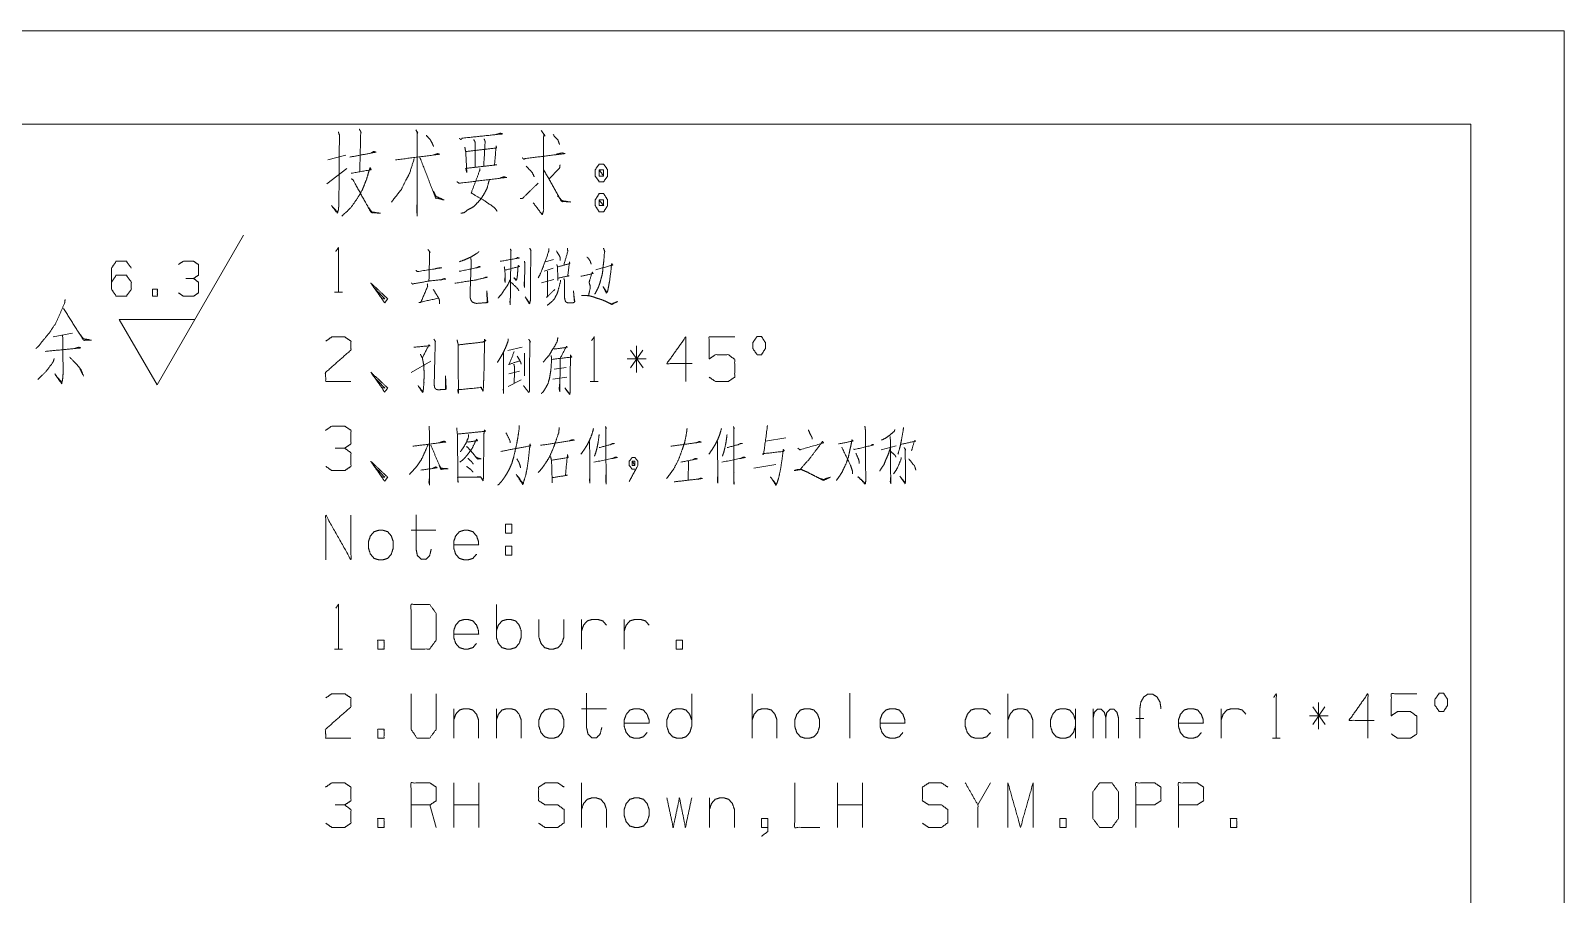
# Model space of a CAD drawing. Header units: millimetres. Extents: x 0 to 210, y 0 to 297.
# Drawn here: x 128.1 to 210, y 250.9 to 297 of the extents above; entities that cross this region are included whole.
import ezdxf

# ---------------------------------------------------------------- set-up
doc = ezdxf.new("R2010")
doc.units = ezdxf.units.MM
doc.layers.add('1', color=7, linetype='Continuous', true_color=0xffffff)

msp = doc.modelspace()

# ---------------------------------------------------------------- linework, layer by layer
at = {"layer": '1', "color": 132, "linetype": 'Continuous', "lineweight": 18}
for p, q in [((210, 297), (0, 297)), ((210, 0), (210, 297)), ((205, 292), (25, 292)), ((205, 5), (205, 292))]:
    msp.add_line(p, q, dxfattribs=at)
at = {"layer": '1', "color": 95, "linetype": 'Continuous', "lineweight": 18}
for p, q in [((143.982, 290.1), (144.936, 290.362)), ((143.929, 288.825), (144.989, 289.65)), ((155.532, 284.162), (156.009, 284.312)), ((155.603, 284.662), (156.027, 284.787)), ((156.045, 283.712), (155.391, 283.537)), ((144.327, 283.037), (144.751, 283.037)), ((130.344, 280.85), (129.31, 280.662)), ((153.592, 279.925), (154.352, 280.1)), ((160.456, 278.75), (160.456, 280.175)), ((148.42, 278.75), (149.48, 279.35)), ((154.475, 279.775), (154.475, 278.575)), ((160.969, 279.475), (159.961, 279.475)), ((160.138, 279.95), (160.81, 279)), ((160.792, 279.95), (160.138, 279)), ((153.645, 278.675), (154.21, 278.825)), ((155.992, 278.4), (156.734, 278.5)), ((156.699, 279.025), (156.062, 278.925)), ((153.609, 278), (154.299, 278.35)), ((157.985, 278.275), (158.41, 278.275)), ((168.435, 275.262), (167.339, 275.087)), ((173.514, 274.612), (174.327, 274.837)), ((163.228, 274.012), (163.21, 272.987)), ((166.72, 273.637), (167.904, 273.837)), ((148.42, 270.325), (149.746, 270.325)), ((153.468, 269.475), (153.804, 269.475)), ((153.468, 269.475), (153.468, 269)), ((152.973, 264.612), (152.973, 266.362)), ((157.526, 263.987), (157.526, 265.562)), ((159.802, 263.987), (159.802, 265.562)), ((144.327, 263.987), (144.751, 263.987)), ((166.632, 259.225), (166.632, 261.6)), ((171.856, 261.625), (171.856, 259.225)), ((180.291, 259.225), (180.291, 261.6)), ((150.696, 260.8), (150.696, 259.225)), ((152.973, 260.8), (152.973, 259.225)), ((157.526, 260.8), (158.851, 260.8)), ((183.893, 259.225), (183.893, 260.8)), ((184.844, 259.225), (184.844, 260.8)), ((191.673, 259.225), (191.673, 260.8)), ((197.392, 260.425), (196.385, 260.425)), ((196.562, 260.9), (197.233, 259.95)), ((197.216, 260.9), (196.562, 259.95)), ((196.88, 259.7), (196.88, 261.125)), ((187.544, 260.275), (187.12, 260.275)), ((194.409, 259.225), (194.833, 259.225)), ((150.696, 254.462), (150.696, 256.837)), ((152.04, 254.462), (152.04, 256.837)), ((157.526, 254.462), (157.526, 256.837)), ((171.185, 254.462), (171.185, 256.837)), ((172.528, 254.462), (172.528, 256.837)), ((179.357, 256.837), (178.686, 255.662)), ((149.763, 254.462), (149.427, 255.662)), ((152.04, 255.662), (150.696, 255.662)), ((164.355, 256.037), (164.355, 254.462)), ((172.528, 255.662), (171.185, 255.662))]:
    msp.add_line(p, q, dxfattribs=at)
at = {"layer": '1', "color": 43, "linetype": 'Continuous', "lineweight": 18}
for p, q in [((134.855, 278.088), (139.471, 286.088)), ((132.836, 281.588), (136.875, 281.588)), ((134.855, 278.088), (132.836, 281.588))]:
    msp.add_line(p, q, dxfattribs=at)
at = {"layer": '1', "color": 95, "linetype": 'Continuous', "lineweight": 18}
for points, knots in [([(144.539, 291.6), (144.592, 291.412), (144.565, 287.7), (144.539, 287.437), (144.486, 287.25), (144.167, 287.662), (144.486, 287.325)], [0, 0, 0.036412, 0.730243, 0.779549, 0.815965, 0.913321, 1, 1]), ([(145.652, 291.75), (145.758, 291.562), (145.732, 291.6), (145.679, 289.5)], [0, 0, 0.091201, 0.110643, 1, 1]), ([(148.669, 291.712), (148.775, 291.525), (148.749, 291.6), (148.749, 287.137), (148.722, 287.4), (148.749, 288)], [0, 0, 0.038317, 0.052466, 0.846239, 0.893169, 1, 1]), ([(155.366, 291.675), (155.578, 291.375), (155.499, 291.412), (155.499, 287.925), (155.499, 287.4), (155.419, 287.175), (154.942, 287.812)], [0, 0, 0.066768, 0.08275, 0.716512, 0.811919, 0.855287, 1, 1]), ([(149.226, 291.412), (149.438, 291.187), (149.544, 291), (149.624, 290.812)], [0, 0, 0.424564, 0.720341, 1, 1]), ([(150.997, 291.262), (151.076, 291.187), (151.156, 291.262), (153.303, 291.487), (153.197, 291.525), (152.932, 291.45)], [0, 0, 0.039521, 0.079044, 0.859715, 0.900383, 1, 1]), ([(151.289, 290.775), (151.342, 290.512), (151.395, 289.425), (151.342, 289.65), (152.985, 289.837), (152.879, 289.837), (152.959, 290.85), (152.985, 290.737), (151.368, 290.55)], [0, 0, 0.04385, 0.22212, 0.259969, 0.530852, 0.548216, 0.714506, 0.733429, 1, 1]), ([(151.766, 291.187), (151.845, 291.037), (151.845, 289.687)], [0, 0, 0.111717, 1, 1]), ([(152.323, 291.225), (152.376, 291.075), (152.296, 289.762)], [0, 0, 0.107938, 1, 1]), ([(156.002, 291.45), (156.267, 291.15), (156.347, 290.925)], [0, 0, 0.626543, 1, 1]), ([(145.148, 290.25), (146.554, 290.512), (146.421, 290.55), (146.288, 290.475)], [0, 0, 0.831305, 0.911423, 1, 1]), ([(148.59, 290.175), (148.351, 289.425), (148.325, 289.35), (148.139, 289.012), (147.9, 288.525), (147.37, 287.85)], [0, 0, 0.296678, 0.326661, 0.471843, 0.676441, 1, 1]), ([(147.582, 290.1), (149.942, 290.4), (149.836, 290.437), (149.624, 290.362)], [0, 0, 0.875757, 0.917171, 1, 1]), ([(148.881, 290.25), (149.73, 288.075), (150.18, 287.962), (149.756, 288.15), (149.597, 288.45)], [0, 0, 0.648053, 0.777001, 0.905743, 1, 1]), ([(154.359, 290.212), (154.438, 290.137), (154.518, 290.175), (156.639, 290.437), (156.48, 290.475), (156.161, 290.4)], [0, 0, 0.0387, 0.069828, 0.826423, 0.884283, 1, 1]), ([(145.228, 289.387), (146.288, 289.575), (146.235, 289.687), (146.156, 289.462), (146.05, 289.087), (145.917, 288.75), (145.811, 288.487), (145.546, 288.037), (145.201, 287.55), (145.016, 287.362), (144.883, 287.25), (144.724, 287.1)], [0, 0, 0.253338, 0.282597, 0.338734, 0.430409, 0.515708, 0.582305, 0.705167, 0.84561, 0.90767, 0.94857, 1, 1]), ([(145.228, 289.087), (145.308, 289.05), (146.288, 287.287), (146.792, 287.25), (146.315, 287.325), (146.156, 287.55)], [0, 0, 0.026103, 0.624863, 0.774806, 0.918205, 1, 1]), ([(150.864, 288.937), (150.97, 288.862), (151.05, 288.862), (153.516, 289.162), (153.383, 289.2), (153.171, 289.125)], [0, 0, 0.042502, 0.068529, 0.881303, 0.926385, 1, 1]), ([(152.084, 289.65), (152.084, 289.537), (151.633, 288.337), (151.819, 288.225), (152.323, 287.925), (152.72, 287.662), (152.906, 287.512), (153.012, 287.362)], [0, 0, 0.036328, 0.450297, 0.520382, 0.709725, 0.863612, 0.940673, 1, 1]), ([(154.571, 289.762), (154.889, 289.425), (154.995, 289.2)], [0, 0, 0.650923, 1, 1]), ([(155.499, 289.575), (156.453, 287.887), (156.93, 287.85), (156.48, 287.925), (156.241, 288.187)], [0, 0, 0.600398, 0.748643, 0.890142, 1, 1]), ([(156.374, 289.837), (156.347, 289.65), (155.79, 289.087)], [0, 0, 0.193073, 1, 1]), ([(158.701, 289.875), (158.463, 289.875), (158.251, 289.575), (158.251, 289.237), (158.463, 288.937), (158.701, 288.937), (158.913, 289.237), (158.913, 289.575), (158.701, 289.875)], [0, 0, 0.091008, 0.231144, 0.359865, 0.5, 0.591008, 0.731144, 0.859865, 1, 1]), ([(158.463, 289.237), (158.701, 289.237), (158.463, 289.575), (158.463, 289.237)], [0, 0, 0.241162, 0.658903, 1, 1]), ([(158.701, 289.237), (158.701, 289.575), (158.463, 289.575)], [0, 0, 0.585817, 1, 1]), ([(152.588, 289.012), (152.482, 288.6), (152.349, 288.337), (152.19, 288.075), (152.004, 287.85), (151.739, 287.587), (151.448, 287.437), (151.262, 287.287), (151.076, 287.25)], [0, 0, 0.174013, 0.294166, 0.419567, 0.53873, 0.691162, 0.82515, 0.922641, 1, 1]), ([(154.253, 288.037), (154.359, 288.037), (155.207, 288.862)], [0, 0, 0.082245, 1, 1]), ([(158.913, 287.962), (158.701, 288.3), (158.463, 288.3), (158.251, 287.962), (158.251, 287.662), (158.463, 287.325), (158.701, 287.325), (158.913, 287.662), (158.913, 287.962)], [0, 0, 0.149197, 0.238509, 0.387706, 0.5, 0.649197, 0.738509, 0.887706, 1, 1]), ([(158.463, 287.962), (158.463, 287.662), (158.701, 287.662)], [0, 0, 0.556999, 1, 1]), ([(158.701, 287.962), (158.463, 287.962), (158.701, 287.662), (158.701, 287.962)], [0, 0, 0.25881, 0.674591, 1, 1]), ([(144.397, 285.212), (144.539, 285.412), (144.539, 283.037)], [0, 0, 0.093491, 1, 1]), ([(149.321, 285.312), (149.445, 285.162), (149.41, 285.187), (149.374, 283.612)], [0, 0, 0.107243, 0.131125, 1, 1]), ([(152.04, 285.212), (152.004, 285.162), (151.898, 285.087), (151.616, 284.912), (151.333, 284.787), (150.997, 284.662)], [0, 0, 0.051405, 0.160442, 0.439627, 0.699182, 1, 1]), ([(153.715, 285.337), (153.768, 285.262), (153.751, 285.287), (153.715, 282.387), (153.698, 282.512), (153.715, 282.712)], [0, 0, 0.027425, 0.036569, 0.902378, 0.940064, 1, 1]), ([(154.758, 285.387), (154.829, 285.237), (154.811, 285.262), (154.793, 282.612), (154.758, 282.462), (154.74, 282.412), (154.511, 282.787), (154.74, 282.462)], [0, 0, 0.042609, 0.050475, 0.731468, 0.771071, 0.784701, 0.897718, 1, 1]), ([(155.78, 285.362), (155.762, 285.187), (155.497, 284.462), (155.32, 284.012), (155.214, 283.812)], [0, 0, 0.106104, 0.571784, 0.863434, 1, 1]), ([(156.186, 285.237), (156.363, 284.937), (156.381, 284.862), (156.381, 284.737)], [0, 0, 0.632818, 0.77284, 1, 1]), ([(156.769, 285.387), (156.787, 285.212), (156.575, 284.487)], [0, 0, 0.188867, 1, 1]), ([(158.692, 285.387), (158.763, 285.212), (158.745, 285.162), (158.71, 284.712), (158.675, 284.437), (158.657, 284.212), (158.622, 283.962), (158.551, 283.712), (158.498, 283.512), (158.427, 283.312), (158.339, 283.137), (158.233, 282.937)], [0, 0, 0.074018, 0.094817, 0.27184, 0.380576, 0.469088, 0.568104, 0.669998, 0.751138, 0.834334, 0.911217, 1, 1]), ([(148.685, 284.212), (148.738, 284.137), (148.685, 284.187), (148.756, 284.137), (150.046, 284.337), (149.94, 284.337), (149.693, 284.287)], [0, 0, 0.047947, 0.085994, 0.131203, 0.812843, 0.868207, 1, 1]), ([(150.979, 284.162), (151.068, 284.162), (152.128, 284.387), (152.057, 284.412), (151.916, 284.337)], [0, 0, 0.062782, 0.833009, 0.886287, 1, 1]), ([(151.598, 284.837), (151.633, 284.737), (151.58, 283.212), (151.58, 282.737), (151.616, 282.612), (151.686, 282.512), (151.81, 282.462), (151.916, 282.437), (152.517, 282.487), (152.464, 283.112), (152.482, 282.487), (152.376, 282.462)], [0, 0, 0.023228, 0.357403, 0.461424, 0.489871, 0.516692, 0.545916, 0.569778, 0.70184, 0.839208, 0.976139, 1, 1]), ([(153.185, 284.687), (154.192, 284.862), (154.104, 284.887), (154.033, 284.837)], [0, 0, 0.851439, 0.927904, 1, 1]), ([(153.397, 284.387), (153.432, 284.187), (153.45, 283.562), (153.415, 283.687), (153.432, 283.812)], [0, 0, 0.187285, 0.763817, 0.883596, 1, 1]), ([(153.432, 284.212), (154.21, 284.412), (154.139, 284.462), (154.122, 284.287), (154.104, 284.012), (154.086, 283.837), (154.069, 283.762), (154.033, 283.662), (153.91, 283.812), (154.051, 283.687)], [0, 0, 0.385458, 0.427026, 0.511456, 0.643734, 0.728163, 0.765157, 0.816071, 0.909409, 1, 1]), ([(154.475, 284.687), (154.493, 284.587), (154.475, 283.287), (154.458, 283.437), (154.475, 283.712)], [0, 0, 0.055547, 0.766668, 0.849273, 1, 1]), ([(156.204, 284.512), (156.239, 284.387), (156.257, 283.662), (156.257, 283.787), (156.858, 283.912), (156.787, 283.887), (156.875, 284.662), (156.893, 284.562), (156.239, 284.387)], [0, 0, 0.040248, 0.264956, 0.303691, 0.493874, 0.517106, 0.758783, 0.790242, 1, 1]), ([(157.809, 284.912), (157.897, 284.837), (157.985, 284.687), (158.038, 284.537)], [0, 0, 0.258081, 0.645735, 1, 1]), ([(158.286, 284.237), (159.187, 284.487), (159.134, 284.562), (159.099, 284.362), (159.117, 284.387), (159.011, 283.587), (158.958, 283.312), (158.922, 283.112), (158.887, 283.037), (158.851, 282.987), (158.675, 283.337), (158.869, 283.037)], [0, 0, 0.271538, 0.298203, 0.357161, 0.366053, 0.60031, 0.681607, 0.740559, 0.76463, 0.782406, 0.896226, 1, 1]), ([(146.409, 283.312), (147.01, 282.687), (146.868, 282.687), (146.267, 283.537), (147.01, 282.462), (147.169, 282.687), (146.267, 283.537)], [0, 0, 0.178024, 0.207056, 0.420795, 0.689032, 0.745609, 1, 1]), ([(148.438, 283.537), (148.508, 283.462), (148.544, 283.487), (149.41, 283.637), (150.276, 283.737), (150.205, 283.762), (149.993, 283.687)], [0, 0, 0.046908, 0.066614, 0.466674, 0.86348, 0.897607, 1, 1]), ([(149.286, 283.487), (149.304, 283.337), (148.933, 282.487), (148.844, 282.487), (149.852, 282.712)], [0, 0, 0.068672, 0.490422, 0.530607, 1, 1]), ([(150.749, 283.512), (151.845, 283.687), (151.863, 283.687), (152.499, 283.837), (152.411, 283.837), (152.287, 283.787)], [0, 0, 0.554043, 0.562872, 0.889254, 0.933371, 1, 1]), ([(153.733, 283.737), (153.574, 283.412), (153.415, 283.187), (153.273, 282.962), (153.061, 282.712)], [0, 0, 0.293943, 0.51779, 0.733664, 1, 1]), ([(153.768, 283.562), (154.104, 283.237), (154.175, 283.112)], [0, 0, 0.76495, 1, 1]), ([(155.709, 284.162), (155.709, 282.837), (155.656, 282.762), (156.098, 283.187)], [0, 0, 0.652719, 0.697975, 1, 1]), ([(156.398, 283.687), (156.398, 283.612), (156.275, 283.137), (156.222, 282.962), (156.151, 282.837), (156.08, 282.687), (155.939, 282.537), (155.691, 282.337)], [0, 0, 0.04739, 0.35758, 0.473131, 0.56388, 0.668676, 0.798945, 1, 1]), ([(156.575, 283.762), (156.61, 283.687), (156.61, 282.787), (156.628, 282.662), (156.663, 282.537), (156.734, 282.487), (156.822, 282.462), (156.999, 282.462), (157.123, 282.487), (157.158, 282.537), (157.088, 283.112), (157.141, 282.512)], [0, 0, 0.027977, 0.331682, 0.374281, 0.418122, 0.447342, 0.478334, 0.53798, 0.580574, 0.601238, 0.796738, 1, 1]), ([(157.491, 283.887), (157.508, 283.887), (158.144, 284.037), (158.091, 284.112), (157.932, 283.587), (157.932, 283.537), (157.985, 283.362), (157.985, 283.262), (157.897, 282.862)], [0, 0, 0.008603, 0.326824, 0.371541, 0.638574, 0.662913, 0.75192, 0.800599, 1, 1]), ([(129.947, 282.65), (129.92, 282.462), (129.681, 281.9), (129.443, 281.375), (129.151, 280.925), (128.807, 280.512), (128.541, 280.175), (128.382, 280.025)], [0, 0, 0.061113, 0.258303, 0.444407, 0.61746, 0.790935, 0.929444, 1, 1]), ([(149.604, 283.187), (149.852, 282.787), (149.922, 282.662), (149.94, 282.537), (149.94, 282.412)], [0, 0, 0.54363, 0.709603, 0.855532, 1, 1]), ([(157.526, 282.862), (157.756, 282.862), (157.968, 282.837), (158.144, 282.787), (158.357, 282.712), (158.604, 282.637), (158.834, 282.537), (159.028, 282.437), (159.134, 282.387), (159.435, 282.537), (159.399, 282.512), (159.134, 282.412), (158.975, 282.462)], [0, 0, 0.090954, 0.175492, 0.248204, 0.337258, 0.439607, 0.538802, 0.625348, 0.671755, 0.80469, 0.821829, 0.933992, 1, 1]), ([(129.867, 282.162), (130.928, 280.475), (131.352, 280.475), (130.928, 280.55), (130.689, 280.85)], [0, 0, 0.616786, 0.748061, 0.881373, 1, 1]), ([(128.886, 279.875), (130.768, 280.062), (130.689, 280.1), (130.424, 280.025)], [0, 0, 0.838832, 0.877821, 1, 1]), ([(129.814, 280.737), (129.841, 278.712), (129.814, 278.412), (129.761, 278.15), (129.39, 278.675), (129.761, 278.225)], [0, 0, 0.53009, 0.608925, 0.679021, 0.847314, 1, 1]), ([(143.867, 280.425), (144.185, 280.65), (144.874, 280.65), (145.21, 280.425), (145.21, 279.95), (143.849, 278.75), (143.867, 278.275), (145.21, 278.275)], [0, 0, 0.069692, 0.192977, 0.265273, 0.350228, 0.674739, 0.759753, 1, 1]), ([(148.561, 280.1), (149.427, 280.175), (149.374, 280.225), (149.021, 279.525), (148.915, 279.725)], [0, 0, 0.445175, 0.4825, 0.884078, 1, 1]), ([(149.64, 280.525), (149.728, 280.4), (149.71, 280.425), (149.657, 278.25), (149.657, 278.075), (149.675, 277.95), (149.71, 277.9), (149.763, 277.85), (149.869, 277.825), (150.187, 277.85), (150.258, 277.85), (150.294, 277.875), (150.258, 278.575), (150.258, 277.85)], [0, 0, 0.032144, 0.038574, 0.495383, 0.532126, 0.558636, 0.571489, 0.586793, 0.609671, 0.676677, 0.69152, 0.700611, 0.847776, 1, 1]), ([(150.873, 280.5), (150.926, 280.275), (150.944, 278.225), (150.944, 277.65), (150.909, 277.825), (152.181, 277.95), (152.128, 277.975), (152.27, 277.75), (152.287, 278.1), (152.305, 278.55), (152.323, 279.125), (152.34, 280.525), (152.411, 280.45), (152.252, 280.375), (151.616, 280.3), (151.58, 280.3), (150.944, 280.225)], [0, 0, 0.025657, 0.253197, 0.317016, 0.336832, 0.478758, 0.485264, 0.514759, 0.553655, 0.603639, 0.667491, 0.82289, 0.834331, 0.853851, 0.924964, 0.928887, 1, 1]), ([(153.609, 280.55), (153.592, 280.4), (153.485, 280.125), (153.362, 279.85), (153.203, 279.575), (153.026, 279.275)], [0, 0, 0.106879, 0.315439, 0.528805, 0.75361, 1, 1]), ([(154.705, 280.525), (154.793, 280.375), (154.758, 280.425), (154.74, 278), (154.74, 277.75), (154.705, 277.675), (154.422, 278.05)], [0, 0, 0.050276, 0.067958, 0.768237, 0.840426, 0.864372, 1, 1]), ([(156.257, 280.625), (156.222, 280.4), (156.027, 280.05), (155.992, 280.025), (155.815, 279.7), (155.621, 279.475), (155.479, 279.3)], [0, 0, 0.145651, 0.401688, 0.429372, 0.665959, 0.856124, 1, 1]), ([(156.027, 280.025), (156.08, 280), (156.769, 280.1), (156.716, 280.15), (156.381, 279.5), (156.363, 277.725), (156.328, 277.875), (156.363, 278.25)], [0, 0, 0.015166, 0.195359, 0.214214, 0.403484, 0.86269, 0.902558, 1, 1]), ([(158.056, 280.45), (158.198, 280.65), (158.198, 278.275)], [0, 0, 0.093491, 1, 1]), ([(163.422, 279.225), (162.079, 279.225), (163.086, 280.65), (163.086, 278.275)], [0, 0, 0.245868, 0.565294, 1, 1]), ([(164.338, 278.5), (164.673, 278.275), (165.363, 278.275), (165.699, 278.5), (165.699, 279.45), (165.363, 279.7), (164.673, 279.7), (164.338, 279.475), (164.338, 280.65), (165.699, 280.65)], [0, 0, 0.062228, 0.168344, 0.230572, 0.376815, 0.441265, 0.547382, 0.609609, 0.790489, 1, 1]), ([(166.897, 279.7), (167.127, 279.7), (167.339, 280.025), (167.339, 280.35), (167.127, 280.675), (166.897, 280.675), (166.667, 280.35), (166.667, 280.025), (166.897, 279.7)], [0, 0, 0.085681, 0.230396, 0.351587, 0.496296, 0.581976, 0.73039, 0.85158, 1, 1]), ([(129.363, 279.5), (129.31, 279.312), (128.913, 278.787), (128.488, 278.375)], [0, 0, 0.134834, 0.590573, 1, 1]), ([(130.185, 279.575), (130.583, 279.162), (130.795, 278.9), (130.928, 278.562), (130.742, 278.937)], [0, 0, 0.338748, 0.538262, 0.752634, 1, 1]), ([(149.021, 279.525), (149.056, 279.35), (149.109, 279.1), (149.109, 278.875), (149.127, 278.65), (149.109, 278.4), (149.109, 278.2), (149.074, 277.85), (149.056, 277.725), (149.039, 277.675), (148.791, 278.05), (149.039, 277.725)], [0, 0, 0.065534, 0.159348, 0.241939, 0.324784, 0.416778, 0.490195, 0.619322, 0.665669, 0.685136, 0.850057, 1, 1]), ([(153.362, 279.85), (153.362, 277.65), (153.344, 277.825), (153.362, 278.125)], [0, 0, 0.821994, 0.887711, 1, 1]), ([(153.927, 279.875), (153.662, 279.2), (153.627, 279.175), (154.228, 279.375)], [0, 0, 0.517307, 0.5482, 1, 1]), ([(154.086, 279.625), (154.263, 279.325), (154.299, 279.2)], [0, 0, 0.72831, 1, 1]), ([(155.903, 279.65), (155.921, 279.425), (155.886, 278.875), (155.815, 278.45), (155.727, 278.15), (155.603, 277.925), (155.479, 277.725), (155.373, 277.625)], [0, 0, 0.104578, 0.359956, 0.559596, 0.704509, 0.823488, 0.932464, 1, 1]), ([(155.939, 279.45), (156.999, 279.575), (156.929, 279.675), (156.911, 277.9), (156.911, 277.7), (156.893, 277.575), (156.628, 277.925), (156.875, 277.625)], [0, 0, 0.259212, 0.288938, 0.719824, 0.768374, 0.799018, 0.905601, 1, 1]), ([(146.409, 278.55), (147.01, 277.925), (146.868, 277.925), (146.267, 278.775), (147.01, 277.7), (147.169, 277.925), (146.267, 278.775)], [0, 0, 0.178024, 0.207056, 0.420795, 0.689032, 0.745609, 1, 1]), ([(153.91, 279.2), (153.945, 279.025), (153.927, 278.175)], [0, 0, 0.173545, 1, 1]), ([(144.874, 274.712), (145.21, 274.937), (145.21, 275.662), (144.874, 275.887), (144.185, 275.887), (143.849, 275.662)], [0, 0, 0.153875, 0.429853, 0.583728, 0.846125, 1, 1]), ([(149.392, 275.887), (149.41, 273.837), (149.41, 272.737), (149.374, 272.887), (149.41, 273.212)], [0, 0, 0.564586, 0.867524, 0.909967, 1, 1]), ([(150.855, 275.787), (150.891, 275.462), (150.926, 272.887), (150.909, 273.162), (152.163, 273.162), (152.075, 273.187), (151.898, 273.162)], [0, 0, 0.069513, 0.617088, 0.675682, 0.942517, 0.962045, 1, 1]), ([(150.909, 275.462), (152.393, 275.612), (152.34, 275.687), (152.305, 275.462), (152.287, 273.212), (152.27, 272.962), (152.146, 273.162)], [0, 0, 0.328131, 0.348327, 0.398408, 0.893174, 0.948286, 1, 1]), ([(151.403, 275.062), (151.474, 275.037), (151.969, 275.112), (151.916, 275.187), (151.686, 274.712), (151.509, 274.462), (151.35, 274.262), (151.191, 274.087), (151.015, 273.962)], [0, 0, 0.033936, 0.260458, 0.302023, 0.540805, 0.679365, 0.795006, 0.90203, 1, 1]), ([(151.492, 275.437), (151.492, 275.312), (151.333, 274.937), (151.138, 274.637), (151.05, 274.512)], [0, 0, 0.11985, 0.51043, 0.853219, 1, 1]), ([(154.192, 275.912), (154.192, 275.762), (154.122, 275.287), (154.069, 274.987), (153.98, 274.587), (153.892, 274.212), (153.804, 273.912), (153.698, 273.662), (153.556, 273.387), (153.415, 273.162), (153.273, 272.962), (153.114, 272.787), (153.044, 272.737)], [0, 0, 0.043385, 0.182299, 0.27042, 0.388913, 0.500358, 0.590827, 0.669377, 0.758822, 0.835692, 0.906544, 0.974951, 1, 1]), ([(153.715, 274.987), (153.698, 275.112), (153.485, 275.537)], [0, 0, 0.209966, 1, 1]), ([(156.328, 275.812), (156.31, 275.562), (156.151, 275.087), (155.992, 274.662), (155.797, 274.212), (155.568, 273.862), (155.391, 273.612), (155.214, 273.412)], [0, 0, 0.093265, 0.279664, 0.448531, 0.630943, 0.78674, 0.900676, 1, 1]), ([(155.338, 274.862), (157.141, 275.137), (157.017, 275.162), (156.858, 275.087)], [0, 0, 0.85789, 0.917268, 1, 1]), ([(158.162, 275.762), (158.074, 275.437), (157.95, 275.137), (157.809, 274.862), (157.667, 274.637), (157.491, 274.387)], [0, 0, 0.218357, 0.42875, 0.629213, 0.801512, 1, 1]), ([(158.463, 275.437), (158.41, 275.037), (158.339, 274.687), (158.268, 274.437), (158.215, 274.287)], [0, 0, 0.342097, 0.644843, 0.865106, 1, 1]), ([(158.798, 275.862), (158.851, 275.762), (158.816, 275.812), (158.834, 272.812), (158.816, 273.037), (158.834, 273.412)], [0, 0, 0.029975, 0.046193, 0.840793, 0.900571, 1, 1]), ([(163.157, 275.762), (163.122, 275.487), (163.033, 275.037), (162.892, 274.612), (162.697, 274.087), (162.45, 273.612), (162.256, 273.337), (162.061, 273.087)], [0, 0, 0.094543, 0.250916, 0.403647, 0.594542, 0.777173, 0.892011, 1, 1]), ([(164.992, 275.762), (164.903, 275.437), (164.779, 275.137), (164.638, 274.862), (164.497, 274.637), (164.32, 274.387)], [0, 0, 0.218357, 0.42875, 0.629213, 0.801508, 1, 1]), ([(165.292, 275.437), (165.239, 275.037), (165.168, 274.687), (165.098, 274.437), (165.045, 274.287)], [0, 0, 0.342098, 0.644845, 0.865109, 1, 1]), ([(165.628, 275.862), (165.681, 275.762), (165.646, 275.812), (165.663, 272.812), (165.646, 273.037), (165.663, 273.412)], [0, 0, 0.029975, 0.046193, 0.840793, 0.900571, 1, 1]), ([(167.445, 275.912), (167.427, 275.737), (167.25, 274.437), (167.215, 274.362), (167.197, 274.412), (168.293, 274.537), (168.346, 274.587), (168.293, 274.637), (168.223, 274.062), (168.134, 273.512), (168.046, 273.112), (167.975, 272.887), (167.904, 272.737), (167.604, 273.187), (167.922, 272.762)], [0, 0, 0.029851, 0.252513, 0.266584, 0.275581, 0.462773, 0.475142, 0.487508, 0.58583, 0.680373, 0.749896, 0.789923, 0.818068, 0.909901, 1, 1]), ([(169.633, 275.687), (169.757, 275.412), (169.827, 275.287), (169.845, 275.187)], [0, 0, 0.551573, 0.814246, 1, 1]), ([(171.238, 274.937), (172.015, 275.087), (171.962, 275.162), (171.909, 274.862), (171.839, 274.562), (171.768, 274.237), (171.627, 273.837), (171.468, 273.512), (171.45, 273.462), (171.308, 273.237), (171.132, 272.987)], [0, 0, 0.244425, 0.272768, 0.366783, 0.461904, 0.564547, 0.695473, 0.807141, 0.823508, 0.905516, 1, 1]), ([(172.652, 275.887), (172.687, 275.612), (172.687, 273.712), (172.705, 273.087), (172.687, 272.837), (172.669, 272.787), (172.281, 273.187), (172.669, 272.837)], [0, 0, 0.066217, 0.519982, 0.669306, 0.729163, 0.741829, 0.875057, 1, 1]), ([(174.257, 275.712), (174.221, 275.612), (173.991, 275.412), (173.744, 275.237), (173.532, 275.137)], [0, 0, 0.111854, 0.433103, 0.752713, 1, 1]), ([(174.009, 275.337), (174.027, 273.362), (174.044, 272.812), (174.009, 272.912), (174.027, 273.137)], [0, 0, 0.691281, 0.883883, 0.921, 1, 1]), ([(174.716, 275.812), (174.698, 275.687), (174.61, 275.162), (174.539, 274.812), (174.416, 274.387)], [0, 0, 0.086576, 0.451631, 0.696474, 1, 1]), ([(143.867, 273.737), (144.185, 273.512), (144.874, 273.512), (145.21, 273.737), (145.21, 274.462), (144.874, 274.712), (144.362, 274.712)], [0, 0, 0.12412, 0.343687, 0.472444, 0.703375, 0.836731, 1, 1]), ([(149.321, 274.887), (149.127, 274.437), (148.95, 274.062), (148.756, 273.787), (148.526, 273.512), (148.332, 273.312)], [0, 0, 0.260908, 0.481561, 0.660812, 0.851546, 1, 1]), ([(148.508, 274.812), (150.258, 275.037), (150.187, 275.087), (149.958, 275.012)], [0, 0, 0.843109, 0.88449, 1, 1]), ([(149.48, 274.862), (150.011, 273.587), (150.4, 273.612), (150.028, 273.637), (149.922, 273.787)], [0, 0, 0.593605, 0.761111, 0.921035, 1, 1]), ([(151.368, 274.787), (151.421, 274.787), (151.969, 274.137), (152.163, 274.137), (151.969, 274.187), (151.881, 274.237)], [0, 0, 0.037882, 0.645179, 0.784061, 0.927463, 1, 1]), ([(154.033, 273.312), (154.352, 272.812), (154.387, 272.762), (154.528, 273.212), (154.617, 273.637), (154.687, 274.137), (154.74, 274.637), (154.776, 274.937), (154.793, 274.837), (153.22, 274.537)], [0, 0, 0.12961, 0.143002, 0.246161, 0.341097, 0.451531, 0.561494, 0.62756, 0.64977, 1, 1]), ([(155.868, 274.262), (155.921, 274.037), (155.939, 273.412), (155.956, 272.862), (155.956, 273.137), (156.769, 273.262), (156.663, 273.262), (156.769, 274.362), (156.805, 274.212), (155.903, 274.062)], [0, 0, 0.048326, 0.179042, 0.294079, 0.35157, 0.523541, 0.545712, 0.776741, 0.80896, 1, 1]), ([(157.95, 275.062), (157.968, 273.562), (157.968, 272.837), (157.95, 272.987), (157.968, 273.262)], [0, 0, 0.565711, 0.839118, 0.896079, 1, 1]), ([(158.463, 274.737), (159.276, 274.962), (159.187, 274.962), (159.046, 274.887)], [0, 0, 0.772507, 0.853436, 1, 1]), ([(162.291, 274.812), (163.899, 275.037), (163.811, 275.062), (163.634, 274.987)], [0, 0, 0.851228, 0.899365, 1, 1]), ([(164.779, 275.062), (164.797, 273.562), (164.797, 272.837), (164.779, 272.987), (164.797, 273.262)], [0, 0, 0.565711, 0.839118, 0.896079, 1, 1]), ([(165.292, 274.737), (166.105, 274.962), (166.017, 274.962), (165.875, 274.887)], [0, 0, 0.772507, 0.853436, 1, 1]), ([(169.067, 274.712), (169.191, 274.612), (169.226, 274.637), (170.446, 274.987), (170.393, 275.062), (169.615, 274.037), (169.598, 274.037), (169.191, 273.562), (169.032, 273.562), (168.873, 273.512), (169.032, 273.537), (169.173, 273.562), (169.279, 273.562), (169.615, 273.412), (169.651, 273.387), (170.004, 273.212), (170.34, 273.037), (170.428, 272.987), (170.817, 273.162), (170.428, 273.037), (170.269, 273.087)], [0, 0, 0.024413, 0.031056, 0.225765, 0.239859, 0.437304, 0.440017, 0.535962, 0.560374, 0.585962, 0.610673, 0.632709, 0.648983, 0.705426, 0.712069, 0.7726, 0.830712, 0.846294, 0.911732, 0.974412, 1, 1]), ([(171.414, 274.762), (171.892, 273.787), (171.98, 273.512), (171.998, 273.337)], [0, 0, 0.700221, 0.886544, 1, 1]), ([(172.051, 274.662), (172.104, 274.637), (173.129, 274.887), (173.058, 274.912), (172.988, 274.862)], [0, 0, 0.045972, 0.87332, 0.93211, 1, 1]), ([(172.175, 274.437), (172.334, 274.062), (172.351, 273.887)], [0, 0, 0.698428, 1, 1]), ([(174.009, 274.712), (173.903, 274.387), (173.779, 274.112), (173.673, 273.837), (173.567, 273.687), (173.443, 273.487)], [0, 0, 0.251925, 0.474135, 0.691333, 0.826703, 1, 1]), ([(174.027, 274.537), (174.257, 274.337), (174.31, 274.237)], [0, 0, 0.729094, 1, 1]), ([(174.751, 274.737), (174.84, 274.612), (174.804, 274.637), (174.822, 273.312), (174.822, 272.987), (174.804, 272.812), (174.522, 273.212), (174.804, 272.862)], [0, 0, 0.05168, 0.066294, 0.513627, 0.623343, 0.682719, 0.848095, 1, 1]), ([(174.575, 274.912), (175.37, 275.087), (175.299, 275.112), (175.14, 274.562)], [0, 0, 0.55707, 0.608359, 1, 1]), ([(146.409, 273.787), (147.01, 273.162), (146.868, 273.162), (146.267, 274.012), (147.01, 272.937), (147.169, 273.162), (146.267, 274.012)], [0, 0, 0.178024, 0.207056, 0.420795, 0.689032, 0.745609, 1, 1]), ([(148.933, 273.537), (149.816, 273.662), (149.746, 273.712), (149.587, 273.637)], [0, 0, 0.772763, 0.847732, 1, 1]), ([(151.386, 273.737), (151.616, 273.562), (151.722, 273.437)], [0, 0, 0.637939, 1, 1]), ([(151.456, 274.162), (151.651, 273.987), (151.739, 273.862)], [0, 0, 0.630839, 1, 1]), ([(154.069, 274.137), (154.175, 273.962), (154.246, 273.762), (154.263, 273.662)], [0, 0, 0.3948, 0.804062, 1, 1]), ([(158.18, 273.962), (159.435, 274.212), (159.346, 274.237), (159.187, 274.162)], [0, 0, 0.826981, 0.886337, 1, 1]), ([(160.368, 273.587), (160.227, 273.587), (160.067, 273.787), (160.067, 274.012), (160.227, 274.212), (160.368, 274.212), (160.527, 274.012), (160.527, 273.787), (160.067, 272.937)], [0, 0, 0.057349, 0.160985, 0.252235, 0.355877, 0.413227, 0.516868, 0.608119, 1, 1]), ([(160.227, 273.787), (160.368, 273.787), (160.227, 274.012), (160.227, 273.787)], [0, 0, 0.223692, 0.644074, 1, 1]), ([(160.368, 273.787), (160.368, 274.012), (160.227, 274.012)], [0, 0, 0.61407, 1, 1]), ([(162.821, 273.962), (163.705, 274.137), (163.617, 274.162), (163.493, 274.112)], [0, 0, 0.799953, 0.881508, 1, 1]), ([(165.009, 273.962), (166.264, 274.212), (166.176, 274.237), (166.017, 274.162)], [0, 0, 0.826981, 0.886337, 1, 1]), ([(174.592, 274.212), (174.575, 274.087), (174.38, 273.637), (174.186, 273.337)], [0, 0, 0.129615, 0.632932, 1, 1]), ([(174.999, 274.137), (175.317, 273.737), (175.37, 273.537)], [0, 0, 0.711842, 1, 1]), ([(154.086, 273.262), (154.405, 272.812), (154.387, 272.812)], [0, 0, 0.968928, 1, 1]), ([(162.468, 272.912), (163.97, 273.087), (163.882, 273.112), (163.723, 273.037)], [0, 0, 0.849625, 0.901215, 1, 1]), ([(143.867, 268.75), (143.867, 271.125), (145.21, 268.75), (145.21, 271.125)], [0, 0, 0.317574, 0.682426, 1, 1]), ([(149.498, 269.325), (149.41, 268.975), (149.215, 268.775), (148.968, 268.775), (148.756, 268.975), (148.685, 269.325), (148.685, 271.15)], [0, 0, 0.107409, 0.190398, 0.264022, 0.350759, 0.457004, 1, 1]), ([(146.25, 269.05), (146.444, 268.825), (146.691, 268.75), (146.921, 268.75), (147.169, 268.825), (147.363, 269.05), (147.469, 269.375), (147.469, 269.725), (147.363, 270.025), (147.169, 270.25), (146.921, 270.325), (146.691, 270.325), (146.444, 270.25), (146.25, 270.025), (146.143, 269.725), (146.143, 269.375), (146.25, 269.05)], [0, 0, 0.063224, 0.118199, 0.167052, 0.222027, 0.285251, 0.357932, 0.43235, 0.5, 0.563224, 0.618199, 0.667052, 0.722027, 0.785251, 0.852901, 0.927319, 1, 1]), ([(151.916, 269.05), (151.722, 268.825), (151.474, 268.75), (151.244, 268.75), (150.997, 268.825), (150.802, 269.05), (150.696, 269.375), (150.696, 269.725), (150.802, 270.025), (150.997, 270.25), (151.244, 270.325), (151.474, 270.325), (151.722, 270.25), (151.916, 270.025), (152.022, 269.725), (152.022, 269.55), (150.696, 269.55)], [0, 0, 0.053948, 0.100856, 0.142541, 0.18945, 0.243398, 0.305415, 0.368914, 0.426638, 0.480586, 0.527495, 0.56918, 0.616089, 0.670036, 0.727761, 0.759508, 1, 1]), ([(153.468, 270.175), (153.468, 270.65), (153.804, 270.65), (153.804, 270.175), (153.468, 270.175)], [0, 0, 0.292909, 0.5, 0.792909, 1, 1]), ([(153.804, 269.475), (153.804, 269), (153.468, 269)], [0, 0, 0.585818, 1, 1]), ([(144.397, 266.162), (144.539, 266.362), (144.539, 263.987)], [0, 0, 0.093491, 1, 1]), ([(148.42, 263.987), (149.41, 263.987), (149.763, 264.462), (149.763, 265.887), (149.41, 266.362), (148.42, 266.362), (148.42, 263.987)], [0, 0, 0.142135, 0.227161, 0.431789, 0.516816, 0.65895, 1, 1]), ([(151.916, 264.287), (151.722, 264.062), (151.474, 263.987), (151.244, 263.987), (150.997, 264.062), (150.802, 264.287), (150.696, 264.612), (150.696, 264.962), (150.802, 265.262), (150.997, 265.487), (151.244, 265.562), (151.474, 265.562), (151.722, 265.487), (151.916, 265.262), (152.022, 264.962), (152.022, 264.787), (150.696, 264.787)], [0, 0, 0.053948, 0.100856, 0.142541, 0.18945, 0.243398, 0.305415, 0.368914, 0.426638, 0.480586, 0.527495, 0.56918, 0.616089, 0.670036, 0.727761, 0.759508, 1, 1]), ([(152.973, 264.612), (153.079, 264.287), (153.273, 264.062), (153.521, 263.987), (153.751, 263.987), (153.998, 264.062), (154.192, 264.287), (154.299, 264.612), (154.299, 264.962), (154.192, 265.262), (153.998, 265.487), (153.751, 265.562), (153.521, 265.562), (153.273, 265.487), (153.079, 265.262), (152.973, 264.962)], [0, 0, 0.078525, 0.146832, 0.206227, 0.259008, 0.318405, 0.38671, 0.465235, 0.545636, 0.618725, 0.687031, 0.746428, 0.799209, 0.858604, 0.926911, 1, 1]), ([(155.249, 265.562), (155.249, 264.612), (155.355, 264.287), (155.55, 264.062), (155.797, 263.987), (156.027, 263.987), (156.275, 264.062), (156.469, 264.287), (156.575, 264.612), (156.575, 265.562)], [0, 0, 0.24202, 0.329106, 0.404859, 0.470733, 0.529268, 0.595139, 0.670894, 0.75798, 1, 1]), ([(157.526, 264.962), (157.632, 265.262), (157.826, 265.487), (158.074, 265.562), (158.41, 265.562), (158.657, 265.487), (158.851, 265.262)], [0, 0, 0.180185, 0.348581, 0.495006, 0.68518, 0.831604, 1, 1]), ([(159.802, 264.962), (159.908, 265.262), (160.103, 265.487), (160.35, 265.562), (160.686, 265.562), (160.934, 265.487), (161.128, 265.262)], [0, 0, 0.180185, 0.348577, 0.495006, 0.68518, 0.831605, 1, 1]), ([(146.638, 263.987), (146.974, 263.987), (146.974, 264.462), (146.638, 264.462), (146.638, 263.987)], [0, 0, 0.207086, 0.5, 0.707086, 1, 1]), ([(162.574, 263.987), (162.91, 263.987), (162.91, 264.462), (162.574, 264.462), (162.574, 263.987)], [0, 0, 0.20709, 0.5, 0.70709, 1, 1]), ([(143.867, 261.375), (144.185, 261.6), (144.874, 261.6), (145.21, 261.375), (145.21, 260.9), (143.849, 259.7), (143.867, 259.225), (145.21, 259.225)], [0, 0, 0.069692, 0.192977, 0.265273, 0.350228, 0.674739, 0.759753, 1, 1]), ([(148.42, 261.6), (148.42, 259.7), (148.738, 259.225), (149.41, 259.225), (149.763, 259.7), (149.763, 261.6)], [0, 0, 0.33715, 0.438598, 0.557782, 0.66285, 1, 1]), ([(158.604, 259.8), (158.516, 259.45), (158.321, 259.25), (158.074, 259.25), (157.862, 259.45), (157.791, 259.8), (157.791, 261.625)], [0, 0, 0.10741, 0.190399, 0.264023, 0.350759, 0.457004, 1, 1]), ([(163.404, 261.6), (163.404, 259.85), (163.298, 259.525), (163.104, 259.3), (162.857, 259.225), (162.627, 259.225), (162.379, 259.3), (162.185, 259.525), (162.079, 259.85), (162.079, 260.2), (162.185, 260.5), (162.379, 260.725), (162.627, 260.8), (162.857, 260.8), (163.104, 260.725), (163.298, 260.5), (163.404, 260.2)], [0, 0, 0.286728, 0.342738, 0.39146, 0.433824, 0.471471, 0.513836, 0.562558, 0.618567, 0.675915, 0.728048, 0.776769, 0.819134, 0.856781, 0.899146, 0.947867, 1, 1]), ([(187.332, 259.225), (187.332, 260.8), (187.385, 261.15), (187.544, 261.425), (187.756, 261.575), (188.021, 261.575), (188.251, 261.425), (188.41, 261.15), (188.463, 260.8)], [0, 0, 0.423656, 0.518873, 0.60433, 0.674205, 0.745519, 0.819326, 0.904783, 1, 1]), ([(194.48, 261.4), (194.621, 261.6), (194.621, 259.225)], [0, 0, 0.093489, 1, 1]), ([(199.846, 260.175), (198.502, 260.175), (199.51, 261.6), (199.51, 259.225)], [0, 0, 0.245869, 0.565294, 1, 1]), ([(200.761, 259.45), (201.097, 259.225), (201.786, 259.225), (202.122, 259.45), (202.122, 260.4), (201.786, 260.65), (201.097, 260.65), (200.761, 260.425), (200.761, 261.6), (202.122, 261.6)], [0, 0, 0.062227, 0.168342, 0.230571, 0.376815, 0.441267, 0.547382, 0.609609, 0.79049, 1, 1]), ([(203.32, 260.65), (203.55, 260.65), (203.762, 260.975), (203.762, 261.3), (203.55, 261.625), (203.32, 261.625), (203.091, 261.3), (203.091, 260.975), (203.32, 260.65)], [0, 0, 0.085681, 0.230396, 0.351587, 0.496296, 0.581976, 0.73039, 0.85158, 1, 1]), ([(150.696, 260.2), (150.802, 260.5), (150.997, 260.725), (151.244, 260.8), (151.474, 260.8), (151.722, 260.725), (151.916, 260.5), (152.022, 260.2), (152.022, 259.225)], [0, 0, 0.107749, 0.208448, 0.296008, 0.373818, 0.461378, 0.562077, 0.669826, 1, 1]), ([(152.973, 260.2), (153.079, 260.5), (153.273, 260.725), (153.521, 260.8), (153.751, 260.8), (153.998, 260.725), (154.192, 260.5), (154.299, 260.2), (154.299, 259.225)], [0, 0, 0.107749, 0.208448, 0.296008, 0.373818, 0.461381, 0.562078, 0.669827, 1, 1]), ([(155.355, 259.525), (155.55, 259.3), (155.797, 259.225), (156.027, 259.225), (156.275, 259.3), (156.469, 259.525), (156.575, 259.85), (156.575, 260.2), (156.469, 260.5), (156.275, 260.725), (156.027, 260.8), (155.797, 260.8), (155.55, 260.725), (155.355, 260.5), (155.249, 260.2), (155.249, 259.85), (155.355, 259.525)], [0, 0, 0.063222, 0.118199, 0.167052, 0.222027, 0.285251, 0.357932, 0.43235, 0.5, 0.563224, 0.618199, 0.667052, 0.722028, 0.785251, 0.852901, 0.927319, 1, 1]), ([(161.022, 259.525), (160.827, 259.3), (160.58, 259.225), (160.35, 259.225), (160.103, 259.3), (159.908, 259.525), (159.802, 259.85), (159.802, 260.2), (159.908, 260.5), (160.103, 260.725), (160.35, 260.8), (160.58, 260.8), (160.827, 260.725), (161.022, 260.5), (161.128, 260.2), (161.128, 260.025), (159.802, 260.025)], [0, 0, 0.053947, 0.100856, 0.142541, 0.189452, 0.243398, 0.305415, 0.368914, 0.426639, 0.480585, 0.527495, 0.56918, 0.616089, 0.670036, 0.727761, 0.759508, 1, 1]), ([(166.632, 260.2), (166.738, 260.5), (166.932, 260.725), (167.18, 260.8), (167.409, 260.8), (167.657, 260.725), (167.851, 260.5), (167.957, 260.2), (167.957, 259.225)], [0, 0, 0.107749, 0.208445, 0.296009, 0.373819, 0.461379, 0.562078, 0.669827, 1, 1]), ([(169.014, 259.525), (169.209, 259.3), (169.456, 259.225), (169.686, 259.225), (169.933, 259.3), (170.128, 259.525), (170.234, 259.85), (170.234, 260.2), (170.128, 260.5), (169.933, 260.725), (169.686, 260.8), (169.456, 260.8), (169.209, 260.725), (169.014, 260.5), (168.908, 260.2), (168.908, 259.85), (169.014, 259.525)], [0, 0, 0.063224, 0.118199, 0.167052, 0.222027, 0.285251, 0.357932, 0.43235, 0.5, 0.563224, 0.618199, 0.667052, 0.722027, 0.785251, 0.852901, 0.927319, 1, 1]), ([(174.681, 259.525), (174.486, 259.3), (174.239, 259.225), (174.009, 259.225), (173.762, 259.3), (173.567, 259.525), (173.461, 259.85), (173.461, 260.2), (173.567, 260.5), (173.762, 260.725), (174.009, 260.8), (174.239, 260.8), (174.486, 260.725), (174.681, 260.5), (174.787, 260.2), (174.787, 260.025), (173.461, 260.025)], [0, 0, 0.053947, 0.100856, 0.142541, 0.189449, 0.243396, 0.305414, 0.368913, 0.426637, 0.480584, 0.527493, 0.569178, 0.616086, 0.670034, 0.727758, 0.759506, 1, 1]), ([(179.357, 259.525), (179.163, 259.3), (178.916, 259.225), (178.562, 259.225), (178.315, 259.3), (178.12, 259.525), (178.014, 259.85), (178.014, 260.2), (178.12, 260.5), (178.315, 260.725), (178.562, 260.8), (178.916, 260.8), (179.163, 260.725), (179.357, 260.5)], [0, 0, 0.075458, 0.141072, 0.230776, 0.296389, 0.371848, 0.458593, 0.547412, 0.628152, 0.703611, 0.769224, 0.858928, 0.924542, 1, 1]), ([(180.291, 260.2), (180.397, 260.5), (180.591, 260.725), (180.839, 260.8), (181.068, 260.8), (181.316, 260.725), (181.51, 260.5), (181.616, 260.2), (181.616, 259.225)], [0, 0, 0.10775, 0.208444, 0.296011, 0.373821, 0.461381, 0.562079, 0.669827, 1, 1]), ([(183.893, 260.2), (183.787, 260.5), (183.592, 260.725), (183.345, 260.8), (183.115, 260.8), (182.868, 260.725), (182.673, 260.5), (182.567, 260.2), (182.567, 259.85), (182.673, 259.525), (182.868, 259.3), (183.115, 259.225), (183.345, 259.225), (183.592, 259.3), (183.787, 259.525), (183.893, 259.85)], [0, 0, 0.073089, 0.141396, 0.200791, 0.253572, 0.312966, 0.381274, 0.454364, 0.534765, 0.613291, 0.681598, 0.740993, 0.793774, 0.853168, 0.921476, 1, 1]), ([(184.844, 260.325), (184.897, 260.6), (185.073, 260.775), (185.268, 260.775), (185.445, 260.6), (185.515, 260.325), (185.515, 259.225)], [0, 0, 0.118881, 0.224458, 0.306978, 0.412555, 0.533082, 1, 1]), ([(185.515, 260.325), (185.568, 260.6), (185.745, 260.775), (185.957, 260.775), (186.116, 260.6), (186.187, 260.325), (186.187, 259.225)], [0, 0, 0.118605, 0.223939, 0.313762, 0.41391, 0.534159, 1, 1]), ([(190.616, 259.525), (190.422, 259.3), (190.174, 259.225), (189.944, 259.225), (189.697, 259.3), (189.503, 259.525), (189.397, 259.85), (189.397, 260.2), (189.503, 260.5), (189.697, 260.725), (189.944, 260.8), (190.174, 260.8), (190.422, 260.725), (190.616, 260.5), (190.722, 260.2), (190.722, 260.025), (189.397, 260.025)], [0, 0, 0.053945, 0.100857, 0.142542, 0.189451, 0.243398, 0.305415, 0.368914, 0.426638, 0.480585, 0.527494, 0.569179, 0.616091, 0.670036, 0.727761, 0.759509, 1, 1]), ([(191.673, 260.2), (191.779, 260.5), (191.973, 260.725), (192.221, 260.8), (192.557, 260.8), (192.804, 260.725), (192.999, 260.5)], [0, 0, 0.180187, 0.348576, 0.495011, 0.68518, 0.831604, 1, 1]), ([(146.638, 259.225), (146.974, 259.225), (146.974, 259.7), (146.638, 259.7), (146.638, 259.225)], [0, 0, 0.207086, 0.5, 0.707086, 1, 1]), ([(144.874, 255.662), (145.21, 255.887), (145.21, 256.612), (144.874, 256.837), (144.185, 256.837), (143.849, 256.612)], [0, 0, 0.153875, 0.429853, 0.583728, 0.846125, 1, 1]), ([(148.42, 254.462), (148.42, 256.837), (149.427, 256.837), (149.763, 256.612), (149.763, 255.887), (149.427, 255.662), (148.42, 255.662)], [0, 0, 0.400952, 0.571036, 0.639278, 0.761674, 0.829917, 1, 1]), ([(155.232, 254.687), (155.568, 254.462), (156.257, 254.462), (156.593, 254.712), (156.593, 255.412), (156.257, 255.662), (155.585, 255.662), (155.232, 255.887), (155.232, 256.612), (155.585, 256.837), (156.257, 256.837), (156.593, 256.612)], [0, 0, 0.068036, 0.184054, 0.25452, 0.372334, 0.4428, 0.555844, 0.62637, 0.748394, 0.81892, 0.931964, 1, 1]), ([(168.908, 256.837), (168.908, 254.462), (170.252, 254.462)], [0, 0, 0.638734, 1, 1]), ([(175.72, 254.687), (176.056, 254.462), (176.745, 254.462), (177.081, 254.712), (177.081, 255.412), (176.745, 255.662), (176.073, 255.662), (175.72, 255.887), (175.72, 256.612), (176.073, 256.837), (176.745, 256.837), (177.081, 256.612)], [0, 0, 0.068034, 0.184053, 0.25452, 0.372334, 0.442801, 0.555845, 0.62637, 0.748394, 0.818919, 0.931963, 1, 1]), ([(178.686, 254.462), (178.686, 255.662), (178.014, 256.837)], [0, 0, 0.469961, 1, 1]), ([(180.291, 254.462), (180.291, 256.837), (180.962, 254.462), (181.634, 256.837), (181.634, 254.462)], [0, 0, 0.245192, 0.5, 0.754808, 1, 1]), ([(185.179, 254.462), (185.851, 254.462), (186.187, 254.937), (186.187, 256.362), (185.851, 256.837), (185.179, 256.837), (184.826, 256.362), (184.826, 254.937), (185.179, 254.462)], [0, 0, 0.102683, 0.191621, 0.409476, 0.498413, 0.601096, 0.691621, 0.909476, 1, 1]), ([(187.12, 254.462), (187.12, 256.837), (188.127, 256.837), (188.463, 256.612), (188.463, 255.887), (188.11, 255.662), (187.12, 255.662)], [0, 0, 0.401147, 0.571311, 0.639589, 0.762044, 0.832821, 1, 1]), ([(189.397, 254.462), (189.397, 256.837), (190.404, 256.837), (190.74, 256.612), (190.74, 255.887), (190.386, 255.662), (189.397, 255.662)], [0, 0, 0.401147, 0.571311, 0.639589, 0.762044, 0.832821, 1, 1]), ([(143.867, 254.687), (144.185, 254.462), (144.874, 254.462), (145.21, 254.687), (145.21, 255.412), (144.874, 255.662), (144.362, 255.662)], [0, 0, 0.12412, 0.343687, 0.472444, 0.703375, 0.836731, 1, 1]), ([(157.526, 255.437), (157.632, 255.737), (157.826, 255.962), (158.074, 256.037), (158.304, 256.037), (158.551, 255.962), (158.745, 255.737), (158.851, 255.437), (158.851, 254.462)], [0, 0, 0.107749, 0.208448, 0.296008, 0.373818, 0.461378, 0.562077, 0.669826, 1, 1]), ([(159.908, 254.762), (160.103, 254.537), (160.35, 254.462), (160.58, 254.462), (160.827, 254.537), (161.022, 254.762), (161.128, 255.087), (161.128, 255.437), (161.022, 255.737), (160.827, 255.962), (160.58, 256.037), (160.35, 256.037), (160.103, 255.962), (159.908, 255.737), (159.802, 255.437), (159.802, 255.087), (159.908, 254.762)], [0, 0, 0.063222, 0.118199, 0.167052, 0.222027, 0.285251, 0.357932, 0.43235, 0.5, 0.563224, 0.618199, 0.667052, 0.722028, 0.785251, 0.852901, 0.927319, 1, 1]), ([(162.079, 256.037), (162.415, 254.462), (162.75, 256.037), (163.069, 254.462), (163.404, 256.037)], [0, 0, 0.25014, 0.500279, 0.74986, 1, 1]), ([(164.355, 255.437), (164.461, 255.737), (164.656, 255.962), (164.903, 256.037), (165.133, 256.037), (165.38, 255.962), (165.575, 255.737), (165.681, 255.437), (165.681, 254.462)], [0, 0, 0.107749, 0.208448, 0.296008, 0.373818, 0.461381, 0.562078, 0.669827, 1, 1]), ([(146.638, 254.462), (146.974, 254.462), (146.974, 254.937), (146.638, 254.937), (146.638, 254.462)], [0, 0, 0.207086, 0.5, 0.707086, 1, 1]), ([(167.462, 254.462), (167.127, 254.462), (167.127, 254.937), (167.462, 254.937), (167.462, 254.237), (167.127, 253.987)], [0, 0, 0.148246, 0.357933, 0.506179, 0.815189, 1, 1]), ([(183.062, 254.462), (183.398, 254.462), (183.398, 254.937), (183.062, 254.937), (183.062, 254.462)], [0, 0, 0.207082, 0.5, 0.707082, 1, 1]), ([(192.168, 254.462), (192.504, 254.462), (192.504, 254.937), (192.168, 254.937), (192.168, 254.462)], [0, 0, 0.20709, 0.5, 0.70709, 1, 1])]:
    msp.add_open_spline(points, degree=1, knots=knots, dxfattribs=at)
at = {"layer": '1', "color": 43, "linetype": 'Continuous', "lineweight": 18}
for points, knots in [([(132.424, 283.571), (132.674, 283.945), (133.217, 283.945), (133.481, 283.571), (133.481, 283.197), (133.217, 282.823), (132.674, 282.823), (132.424, 283.197), (132.424, 284.319), (132.674, 284.693), (133.217, 284.693), (133.481, 284.319)], [0, 0, 0.076964, 0.169762, 0.248074, 0.312018, 0.39033, 0.483129, 0.560092, 0.751926, 0.82889, 0.921688, 1, 1]), ([(136.802, 283.768), (137.066, 283.945), (137.066, 284.516), (136.802, 284.693), (136.259, 284.693), (135.995, 284.516)], [0, 0, 0.153875, 0.429861, 0.58373, 0.84613, 1, 1]), ([(136.009, 283), (136.259, 282.823), (136.802, 282.823), (137.066, 283), (137.066, 283.571), (136.802, 283.768), (136.398, 283.768)], [0, 0, 0.124123, 0.343691, 0.47245, 0.703378, 0.836731, 1, 1]), ([(134.606, 282.823), (134.87, 282.823), (134.87, 283.197), (134.606, 283.197), (134.606, 282.823)], [0, 0, 0.207089, 0.5, 0.707089, 1, 1])]:
    msp.add_open_spline(points, degree=1, knots=knots, dxfattribs=at)

doc.saveas('drawing.dxf')
